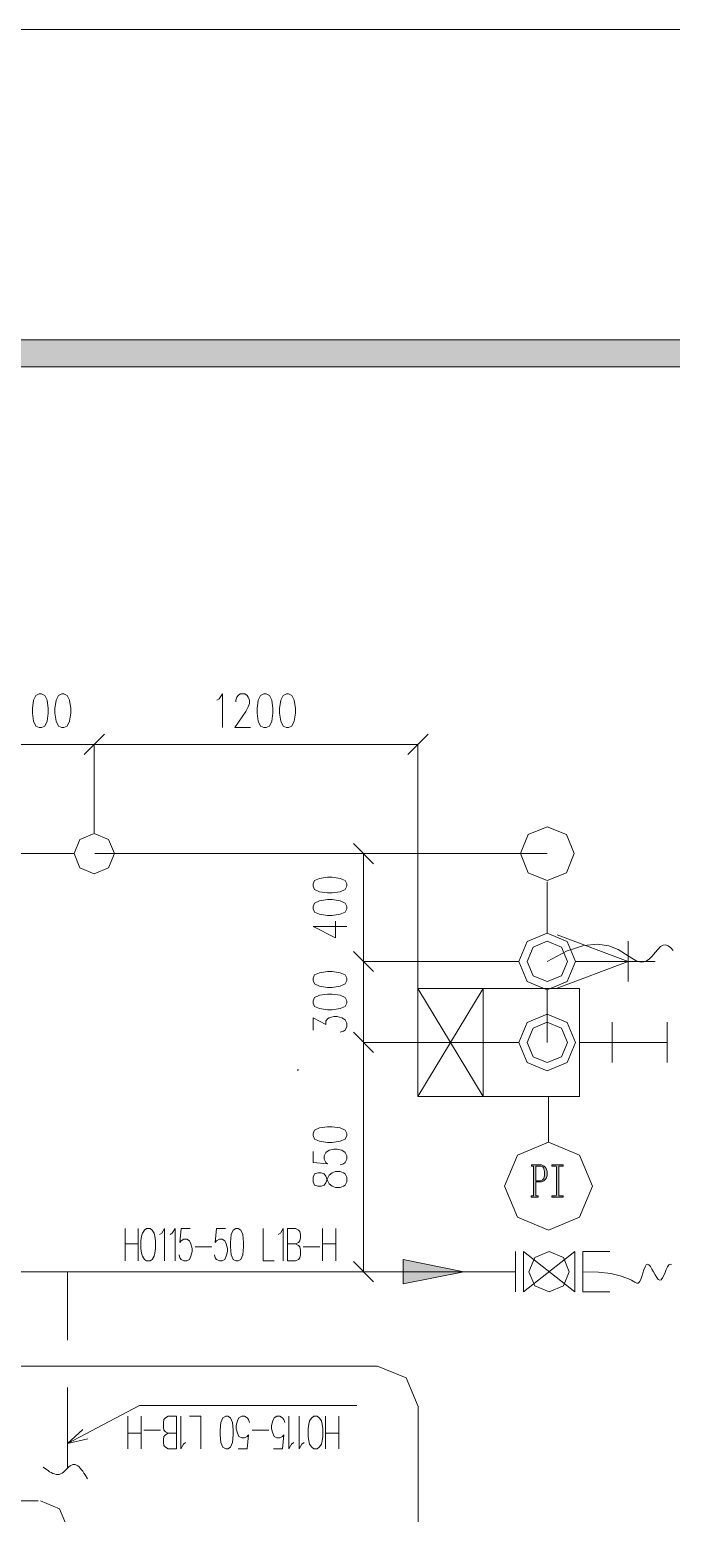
# Model space of a CAD drawing. Header units: millimetres. Extents: x 261 to 114907, y 32 to 1998430.
# Drawn here: x 75148 to 77528, y 1992928 to 1998430 of the extents above; entities that cross this region are included whole.
import ezdxf

# ---------------------------------------------------------------- set-up
doc = ezdxf.new("R2010")
doc.units = ezdxf.units.MM

msp = doc.modelspace()

# ---------------------------------------------------------------- hatches: boundary and pattern name
h = msp.add_hatch(color=0)
h.dxf.hatch_style = 2
h.paths.add_polyline_path([(113756.8, 1997279.2), (113656.8, 1997179.3), (17014.1, 1997179.3), (16914.1, 1997279.2)])
h = msp.add_hatch(color=0)
h.dxf.hatch_style = 2
h.paths.add_polyline_path([(76142.9, 1994569.2), (76143.3, 1994573.1), (76142, 1994573.1)])
h = msp.add_hatch(color=0)
h.paths.add_polyline_path([(77025.4, 1994156.4), (77025.4, 1994110.3), (77025.4, 1994108.5), (77025.8, 1994106.8), (77027.1, 1994105.1), (77028.8, 1994104.7), (77030.1, 1994104.7), (77033.6, 1994104.7), (77033.6, 1994100.3), (77008.6, 1994100.3), (77008.6, 1994104.7), (77012, 1994104.7), (77013.3, 1994104.7), (77015.5, 1994105.1), (77016.3, 1994106.8), (77016.8, 1994108.5), (77016.8, 1994110.3), (77016.8, 1994209.8), (77016.8, 1994211.5), (77016.3, 1994213.7), (77015.5, 1994215), (77013.3, 1994215.4), (77012, 1994215.4), (77009, 1994215.4), (77009, 1994219.7), (77040, 1994219.7), (77046.5, 1994219.7), (77056.4, 1994215.4), (77059.9, 1994211.1), (77063.8, 1994206.8), (77067.2, 1994195.6), (77067.2, 1994189.1), (77067.2, 1994180.9), (77063.3, 1994168.9), (77059.4, 1994164.6), (77055.6, 1994160.2), (77046.5, 1994156.4), (77041.3, 1994156.4)])
h.paths.add_polyline_path([(77038.3, 1994160.2), (77042.2, 1994160.2), (77049.1, 1994163.7), (77052.1, 1994166.7), (77055.1, 1994169.7), (77058.1, 1994180.5), (77058.1, 1994188.3), (77058.1, 1994195.1), (77055.6, 1994205.5), (77053.4, 1994208.9), (77050.8, 1994212.4), (77042.6, 1994215.4), (77037.5, 1994215.4), (77030.1, 1994215.4), (77028.8, 1994215.4), (77027.1, 1994215), (77025.8, 1994213.7), (77025.4, 1994211.5), (77025.4, 1994209.8), (77025.4, 1994160.2)])
h = msp.add_hatch(color=0)
h.dxf.hatch_style = 2
h.paths.add_polyline_path([(77084.9, 1994215.4), (77084.9, 1994219.7), (77126.7, 1994219.7), (77126.7, 1994215.4), (77114.6, 1994215.4), (77112, 1994215), (77110.7, 1994213.7), (77110.3, 1994211.5), (77110.3, 1994209.8), (77110.3, 1994110.3), (77110.3, 1994108.5), (77110.7, 1994106.8), (77112, 1994105.1), (77113.7, 1994104.7), (77126.7, 1994104.7), (77126.7, 1994100.3), (77084.9, 1994100.3), (77084.9, 1994104.7), (77096.9, 1994104.7), (77098.2, 1994104.7), (77100.4, 1994105.1), (77101.2, 1994106.8), (77101.7, 1994108.5), (77101.7, 1994110.3), (77101.7, 1994209.8), (77101.7, 1994211.5), (77101.2, 1994213.7), (77100.4, 1994215), (77098.2, 1994215.4), (77096.9, 1994215.4)])
h = msp.add_hatch(color=0)
h.dxf.hatch_style = 2
h.paths.add_polyline_path([(76758.2, 1993823.7), (76533.3, 1993868.9), (76533.3, 1993778.9)])

# ---------------------------------------------------------------- linework, layer by layer
at = {"color": 0, "lineweight": 0}
for points in [[(114906.9, 1927132.8), (114906.9, 1998429.8), (13963.2, 1998429.8), (13963.2, 1927132.8)], [(113756.8, 1997279.2), (113656.8, 1997179.3), (17014.1, 1997179.3), (16914.1, 1997279.2)], [(75183.2, 1995966.7), (75170.7, 1995960.6), (75162.5, 1995943), (75158.2, 1995912.8), (75158.2, 1995895.1), (75162.5, 1995865.4), (75170.7, 1995847.3), (75183.2, 1995841.7), (75191.8, 1995841.7), (75204.3, 1995847.3), (75212.5, 1995865.4), (75216.8, 1995895.1), (75216.8, 1995912.8), (75212.5, 1995943), (75204.3, 1995960.6), (75191.8, 1995966.7)], [(75266.8, 1995966.7), (75254.3, 1995960.6), (75245.7, 1995943), (75241.8, 1995912.8), (75241.8, 1995895.1), (75245.7, 1995865.4), (75254.3, 1995847.3), (75266.8, 1995841.7), (75275, 1995841.7), (75287.5, 1995847.3), (75295.7, 1995865.4), (75300, 1995895.1), (75300, 1995912.8), (75295.7, 1995943), (75287.5, 1995960.6), (75275, 1995966.7)], [(76017.1, 1995966.7), (76004.6, 1995960.6), (75995.9, 1995943), (75992.1, 1995912.8), (75992.1, 1995895.1), (75995.9, 1995865.4), (76004.6, 1995847.3), (76017.1, 1995841.7), (76025.2, 1995841.7), (76037.7, 1995847.3), (76045.9, 1995865.4), (76050.2, 1995895.1), (76050.2, 1995912.8), (76045.9, 1995943), (76037.7, 1995960.6), (76025.2, 1995966.7)], [(76100.2, 1995966.7), (76087.7, 1995960.6), (76079.5, 1995943), (76075.2, 1995912.8), (76075.2, 1995895.1), (76079.5, 1995865.4), (76087.7, 1995847.3), (76100.2, 1995841.7), (76108.4, 1995841.7), (76120.9, 1995847.3), (76129.5, 1995865.4), (76133.4, 1995895.1), (76133.4, 1995912.8), (76129.5, 1995943), (76120.9, 1995960.6), (76108.4, 1995966.7)], [(76968.1, 1995374.1), (76997.4, 1995444.8), (77068.1, 1995474.1), (77138.7, 1995444.8), (77168, 1995374.1), (77138.7, 1995303.5), (77068.1, 1995274.2), (76997.4, 1995303.5)], [(75312.5, 1995374.1), (75334.5, 1995427.1), (75387.5, 1995449.1), (75440.5, 1995427.1), (75462.5, 1995374.1), (75440.5, 1995321.1), (75387.5, 1995299.2), (75334.5, 1995321.1)], [(76198.9, 1995253.5), (76204.9, 1995241), (76222.6, 1995232.4), (76252.3, 1995228.5), (76270.4, 1995228.5), (76300.2, 1995232.4), (76317.8, 1995241), (76323.9, 1995253.5), (76323.9, 1995261.7), (76317.8, 1995274.2), (76300.2, 1995282.4), (76270.4, 1995286.7), (76252.3, 1995286.7), (76222.6, 1995282.4), (76204.9, 1995274.2), (76198.9, 1995261.7)], [(76198.9, 1995169.9), (76204.9, 1995157.4), (76222.6, 1995149.2), (76252.3, 1995144.9), (76270.4, 1995144.9), (76300.2, 1995149.2), (76317.8, 1995157.4), (76323.9, 1995169.9), (76323.9, 1995178.5), (76317.8, 1995191), (76300.2, 1995199.2), (76270.4, 1995203.5), (76252.3, 1995203.5), (76222.6, 1995199.2), (76204.9, 1995191), (76198.9, 1995178.5)], [(76962.9, 1994974.2), (76993.5, 1995048.4), (77068.1, 1995079), (77142.2, 1995048.4), (77172.8, 1994974.2), (77142.2, 1994899.7), (77068.1, 1994869.1), (76993.5, 1994899.7)], [(76993.1, 1994974.2), (77015.1, 1995027.3), (77068.1, 1995049.2), (77121.1, 1995027.3), (77143, 1994974.2), (77121.1, 1994921.2), (77068.1, 1994899.3), (77015.1, 1994921.2)], [(76198.9, 1994903.1), (76204.9, 1994890.7), (76222.6, 1994882.5), (76252.3, 1994878.2), (76270.4, 1994878.2), (76300.2, 1994882.5), (76317.8, 1994890.7), (76323.9, 1994903.1), (76323.9, 1994911.8), (76317.8, 1994924.3), (76300.2, 1994932.4), (76270.4, 1994936.8), (76252.3, 1994936.8), (76222.6, 1994932.4), (76204.9, 1994924.3), (76198.9, 1994911.8)], [(76198.9, 1994820), (76204.9, 1994807.5), (76222.6, 1994799.3), (76252.3, 1994795), (76270.4, 1994795), (76300.2, 1994799.3), (76317.8, 1994807.5), (76323.9, 1994820), (76323.9, 1994828.2), (76317.8, 1994840.7), (76300.2, 1994849.3), (76270.4, 1994853.2), (76252.3, 1994853.2), (76222.6, 1994849.3), (76204.9, 1994840.7), (76198.9, 1994828.2)], [(76962.9, 1994673.9), (76993.5, 1994748.4), (77068.1, 1994779), (77142.2, 1994748.4), (77172.8, 1994673.9), (77142.2, 1994599.8), (77068.1, 1994569.2), (76993.5, 1994599.8)], [(76962.9, 1994673.9), (76993.5, 1994748.4), (77068.1, 1994779), (77142.2, 1994748.4), (77172.8, 1994673.9), (77142.2, 1994599.8), (77068.1, 1994569.2), (76993.5, 1994599.8)], [(76962.9, 1994673.9), (76993.5, 1994748.4), (77068.1, 1994779), (77142.2, 1994748.4), (77172.8, 1994673.9), (77142.2, 1994599.8), (77068.1, 1994569.2), (76993.5, 1994599.8)], [(76962.9, 1994673.9), (76993.5, 1994748.4), (77068.1, 1994779), (77142.2, 1994748.4), (77172.8, 1994673.9), (77142.2, 1994599.8), (77068.1, 1994569.2), (76993.5, 1994599.8)], [(76993.1, 1994673.9), (77015.1, 1994726.9), (77068.1, 1994748.9), (77121.1, 1994726.9), (77143, 1994673.9), (77121.1, 1994620.9), (77068.1, 1994598.9), (77015.1, 1994620.9)], [(76993.1, 1994673.9), (77015.1, 1994726.9), (77068.1, 1994748.9), (77121.1, 1994726.9), (77143, 1994673.9), (77121.1, 1994620.9), (77068.1, 1994598.9), (77015.1, 1994620.9)], [(76993.1, 1994673.9), (77015.1, 1994726.9), (77068.1, 1994748.9), (77121.1, 1994726.9), (77143, 1994673.9), (77121.1, 1994620.9), (77068.1, 1994598.9), (77015.1, 1994620.9)], [(76993.1, 1994673.9), (77015.1, 1994726.9), (77068.1, 1994748.9), (77121.1, 1994726.9), (77143, 1994673.9), (77121.1, 1994620.9), (77068.1, 1994598.9), (77015.1, 1994620.9)], [(76142.9, 1994569.2), (76143.3, 1994573.1), (76142, 1994573.1)], [(76198.9, 1994328.3), (76204.9, 1994315.8), (76222.6, 1994307.2), (76252.3, 1994303.3), (76270.4, 1994303.3), (76300.2, 1994307.2), (76317.8, 1994315.8), (76323.9, 1994328.3), (76323.9, 1994336.5), (76317.8, 1994349), (76300.2, 1994357.2), (76270.4, 1994361.5), (76252.3, 1994361.5), (76222.6, 1994357.2), (76204.9, 1994349), (76198.9, 1994336.5)], [(76909.5, 1994140.9), (76957.3, 1994256.3), (77072.4, 1994303.7), (77187.4, 1994256.3), (77235.3, 1994140.9), (77187.4, 1994025.8), (77072.4, 1993978), (76957.3, 1994025.8)], [(77025.4, 1994156.4), (77025.4, 1994110.3), (77025.4, 1994108.5), (77025.8, 1994106.8), (77027.1, 1994105.1), (77028.8, 1994104.7), (77030.1, 1994104.7), (77033.6, 1994104.7), (77033.6, 1994100.3), (77008.6, 1994100.3), (77008.6, 1994104.7), (77012, 1994104.7), (77013.3, 1994104.7), (77015.5, 1994105.1), (77016.3, 1994106.8), (77016.8, 1994108.5), (77016.8, 1994110.3), (77016.8, 1994209.8), (77016.8, 1994211.5), (77016.3, 1994213.7), (77015.5, 1994215), (77013.3, 1994215.4), (77012, 1994215.4), (77009, 1994215.4), (77009, 1994219.7), (77040, 1994219.7), (77046.5, 1994219.7), (77056.4, 1994215.4), (77059.9, 1994211.1), (77063.8, 1994206.8), (77067.2, 1994195.6), (77067.2, 1994189.1), (77067.2, 1994180.9), (77063.3, 1994168.9), (77059.4, 1994164.6), (77055.6, 1994160.2), (77046.5, 1994156.4), (77041.3, 1994156.4)], [(77038.3, 1994160.2), (77042.2, 1994160.2), (77049.1, 1994163.7), (77052.1, 1994166.7), (77055.1, 1994169.7), (77058.1, 1994180.5), (77058.1, 1994188.3), (77058.1, 1994195.1), (77055.6, 1994205.5), (77053.4, 1994208.9), (77050.8, 1994212.4), (77042.6, 1994215.4), (77037.5, 1994215.4), (77030.1, 1994215.4), (77028.8, 1994215.4), (77027.1, 1994215), (77025.8, 1994213.7), (77025.4, 1994211.5), (77025.4, 1994209.8), (77025.4, 1994160.2)], [(77084.9, 1994215.4), (77084.9, 1994219.7), (77126.7, 1994219.7), (77126.7, 1994215.4), (77114.6, 1994215.4), (77112, 1994215), (77110.7, 1994213.7), (77110.3, 1994211.5), (77110.3, 1994209.8), (77110.3, 1994110.3), (77110.3, 1994108.5), (77110.7, 1994106.8), (77112, 1994105.1), (77113.7, 1994104.7), (77126.7, 1994104.7), (77126.7, 1994100.3), (77084.9, 1994100.3), (77084.9, 1994104.7), (77096.9, 1994104.7), (77098.2, 1994104.7), (77100.4, 1994105.1), (77101.2, 1994106.8), (77101.7, 1994108.5), (77101.7, 1994110.3), (77101.7, 1994209.8), (77101.7, 1994211.5), (77101.2, 1994213.7), (77100.4, 1994215), (77098.2, 1994215.4), (77096.9, 1994215.4)], [(76198.9, 1994157.2), (76204.9, 1994144.7), (76216.6, 1994140.4), (76228.6, 1994140.4), (76240.7, 1994144.7), (76246.7, 1994152.9), (76252.3, 1994169.7), (76258.4, 1994182.2), (76270.4, 1994190.4), (76282.1, 1994194.7), (76300.2, 1994194.7), (76312.2, 1994190.4), (76317.8, 1994186.5), (76323.9, 1994174), (76323.9, 1994157.2), (76317.8, 1994144.7), (76312.2, 1994140.4), (76300.2, 1994136.5), (76282.1, 1994136.5), (76270.4, 1994140.4), (76258.4, 1994149), (76252.3, 1994161.5), (76246.7, 1994177.9), (76240.7, 1994186.5), (76228.6, 1994190.4), (76216.6, 1994190.4), (76204.9, 1994186.5), (76198.9, 1994174)], [(75560.7, 1993909.5), (75560.7, 1993938.3), (75563.3, 1993955.1), (75565.9, 1993966.8), (75573.6, 1993978), (75581.4, 1993984), (75594.3, 1993984), (75602.1, 1993978), (75609.8, 1993966.8), (75612.4, 1993955.1), (75615, 1993938.3), (75615, 1993909.5), (75612.4, 1993892.6), (75609.8, 1993881), (75602.1, 1993869.4), (75594.3, 1993863.8), (75581.4, 1993863.8), (75573.6, 1993869.4), (75565.9, 1993881), (75563.3, 1993892.6)], [(75892.5, 1993915.5), (75892.5, 1993932.3), (75895.1, 1993961.2), (75902.9, 1993978), (75913.2, 1993984), (75921, 1993984), (75931.3, 1993978), (75939.1, 1993961.2), (75941.6, 1993932.3), (75941.6, 1993915.5), (75939.1, 1993886.6), (75931.3, 1993869.4), (75921, 1993863.8), (75913.2, 1993863.8), (75902.9, 1993869.4), (75895.1, 1993886.6)], [(76999.5, 1993823.7), (77021.5, 1993876.7), (77074.5, 1993898.7), (77127.5, 1993876.7), (77149.5, 1993823.7), (77127.5, 1993770.7), (77074.5, 1993748.7), (77021.5, 1993770.7)], [(76758.2, 1993823.7), (76533.3, 1993868.9), (76533.3, 1993778.9)], [(75903.3, 1993235.9), (75903.3, 1993218.7), (75900.7, 1993190.3), (75892.9, 1993173), (75883, 1993167.4), (75875.3, 1993167.4), (75864.9, 1993173), (75857.2, 1993190.3), (75854.6, 1993218.7), (75854.6, 1993235.9), (75857.2, 1993264.4), (75864.9, 1993281.6), (75875.3, 1993287.6), (75883, 1993287.6), (75892.9, 1993281.6), (75900.7, 1993264.4)], [(76235.1, 1993241.5), (76235.1, 1993213.1), (76232.5, 1993195.9), (76229.9, 1993184.6), (76222.2, 1993173), (76214.8, 1993167.4), (76201.9, 1993167.4), (76194.2, 1993173), (76186.4, 1993184.6), (76183.8, 1993195.9), (76181.2, 1993213.1), (76181.2, 1993241.5), (76183.8, 1993258.8), (76186.4, 1993270.4), (76194.2, 1993281.6), (76201.9, 1993287.6), (76214.8, 1993287.6), (76222.2, 1993281.6), (76229.9, 1993270.4), (76232.5, 1993258.8)]]:
    msp.add_lwpolyline(points, close=True, dxfattribs=at)
for points in [[(75841.7, 1995943), (75850.3, 1995948.6), (75862.8, 1995966.7), (75862.8, 1995841.7)], [(75912.8, 1995936.9), (75912.8, 1995943), (75916.6, 1995954.6), (75921, 1995960.6), (75929.1, 1995966.7), (75946, 1995966.7), (75954.6, 1995960.6), (75958.4, 1995954.6), (75962.8, 1995943), (75962.8, 1995930.9), (75958.4, 1995918.8), (75950.3, 1995901.2), (75908.5, 1995841.7), (75967.1, 1995841.7)], [(75350, 1995741.7), (75425, 1995816.7)], [(75425, 1995816.7), (75350, 1995741.7)], [(76550.5, 1995741.7), (76625.5, 1995816.7)], [(75387.5, 1995779.2), (74987.6, 1995779.2)], [(75387.5, 1995480.6), (75387.5, 1995780.1)], [(75387.5, 1995450.8), (75387.5, 1995780.1)], [(76588, 1995779.2), (75387.5, 1995779.2)], [(76588, 1994840.7), (76588, 1995780.1)], [(73837, 1995374.1), (75312.5, 1995374.1)], [(75389.2, 1995374.1), (77068.1, 1995374.1)], [(76423.8, 1995336.7), (76348.9, 1995411.6)], [(76488.9, 1995374.1), (76385.5, 1995374.1)], [(76386.3, 1995374.1), (76386.3, 1994974.2)], [(77068.1, 1995079), (77068.1, 1995269)], [(76198.9, 1995103.5), (76282.1, 1995061.7), (76282.1, 1995124.2)], [(76198.9, 1995103.5), (76323.9, 1995103.5)], [(77068.1, 1994974.2), (77141.7, 1995013.5), (77203.4, 1995033.3), (77254.6, 1995038), (77296.4, 1995032), (77330.5, 1995018.6), (77358.5, 1995001.8), (77381.3, 1994985.9), (77400.3, 1994974.7), (77417.1, 1994971.2), (77432.2, 1994974.2), (77445.5, 1994982.9), (77457.2, 1994994.1), (77468, 1995007), (77478.3, 1995019.1), (77487.8, 1995029.4), (77497.3, 1995035), (77506.7, 1995035.4), (77516.2, 1995031.6), (77525.7, 1995024.2), (77535.2, 1995014.8)], [(77368, 1994974.2), (77104.7, 1995072.5)], [(77368, 1994899.3), (77368, 1995049.2)], [(76423.8, 1994936.8), (76348.9, 1995011.7)], [(76348.9, 1995011.7), (76423.8, 1994936.8)], [(76961.2, 1994974.2), (76385.5, 1994974.2)], [(76961.2, 1994974.2), (76385.5, 1994974.2)], [(76386.3, 1994974.2), (76386.3, 1994673.9)], [(77368, 1994974.2), (77104.7, 1994875.6)], [(77172.8, 1994974.2), (77468, 1994974.2)], [(76588, 1994874.3), (77187.9, 1994874.3)], [(76588, 1994874.3), (77187.9, 1994874.3)], [(76829.8, 1994874.3), (76588, 1994474)], [(76829.8, 1994474), (76588, 1994874.3)], [(76829.8, 1994874.3), (76588, 1994474)], [(76829.8, 1994474), (76588, 1994874.3)], [(76588, 1994474), (76588, 1994874.3)], [(76588, 1994474), (76588, 1994874.3)], [(76588, 1994874.3), (77187.9, 1994874.3)], [(76588, 1994874.3), (77187.9, 1994874.3)], [(76829.8, 1994474), (76588, 1994874.3)], [(76829.8, 1994874.3), (76588, 1994474)], [(76829.8, 1994474), (76588, 1994874.3)], [(76829.8, 1994874.3), (76588, 1994474)], [(76588, 1994874.3), (76588, 1994474)], [(76588, 1994874.3), (76588, 1994474)], [(76829.8, 1994474), (76829.8, 1994874.3)], [(76829.8, 1994474), (76829.8, 1994874.3)], [(76829.8, 1994874.3), (76829.8, 1994474)], [(76829.8, 1994874.3), (76829.8, 1994474)], [(77068.1, 1994673.9), (77068.1, 1994869.1)], [(77187.9, 1994874.3), (77187.9, 1994474)], [(77187.9, 1994874.3), (77187.9, 1994479.1)], [(77187.9, 1994474), (77187.9, 1994874.3)], [(77187.9, 1994474), (77187.9, 1994869.1)], [(76198.9, 1994720), (76198.9, 1994765.7), (76246.7, 1994740.7), (76246.7, 1994753.2), (76252.3, 1994761.4), (76258.4, 1994765.7), (76276.5, 1994770), (76288.1, 1994770), (76306.2, 1994765.7), (76317.8, 1994757.5), (76323.9, 1994745), (76323.9, 1994732.5), (76317.8, 1994720), (76312.2, 1994715.7), (76300.2, 1994711.4)], [(76348.9, 1994711.4), (76423.8, 1994636.4)], [(76423.8, 1994636.4), (76348.9, 1994711.4)], [(77308.1, 1994598.9), (77308.1, 1994748.9)], [(77513.2, 1994598.9), (77513.2, 1994748.9)], [(76961.2, 1994673.9), (76385.5, 1994673.9)], [(76469.5, 1994673.9), (76385.5, 1994673.9)], [(76386.3, 1994673.9), (76386.3, 1993823.7)], [(77187.9, 1994673.9), (77308.1, 1994673.9)], [(77308.1, 1994673.9), (77513.2, 1994673.9)], [(76588, 1994474), (77187.9, 1994474)], [(76588, 1994474), (77187.9, 1994474)], [(76588, 1994474), (77187.9, 1994474)], [(76588, 1994474), (77187.9, 1994474)], [(77072.4, 1994474), (77072.4, 1994303.7)], [(76198.9, 1994269.7), (76198.9, 1994228.3), (76252.3, 1994224), (76246.7, 1994228.3), (76240.7, 1994240.8), (76240.7, 1994253.3), (76246.7, 1994265.8), (76258.4, 1994274), (76276.5, 1994278.3), (76288.1, 1994278.3), (76306.2, 1994274), (76317.8, 1994265.8), (76323.9, 1994253.3), (76323.9, 1994240.8), (76317.8, 1994228.3), (76312.2, 1994224), (76300.2, 1994219.7)], [(75501.7, 1993863.8), (75501.7, 1993984)], [(75550.4, 1993984), (75550.4, 1993863.8)], [(75630.1, 1993961.2), (75637.8, 1993966.8), (75648.2, 1993984), (75648.2, 1993863.8)], [(75668.9, 1993961.2), (75676.6, 1993966.8), (75687, 1993984), (75687, 1993863.8)], [(75743.4, 1993984), (75709.8, 1993984), (75705.1, 1993932.3), (75709.8, 1993938.3), (75720.1, 1993943.9), (75730.5, 1993943.9), (75740.8, 1993938.3), (75746, 1993926.7), (75751.2, 1993909.5), (75751.2, 1993898.2), (75746, 1993881), (75740.8, 1993869.4), (75730.5, 1993863.8), (75720.1, 1993863.8), (75709.8, 1993869.4), (75705.1, 1993875.4), (75702.5, 1993886.6)], [(75874.4, 1993984), (75841.2, 1993984), (75836.1, 1993932.3), (75841.2, 1993938.3), (75851.6, 1993943.9), (75861.9, 1993943.9), (75872.3, 1993938.3), (75877, 1993926.7), (75882.2, 1993909.5), (75882.2, 1993898.2), (75877, 1993881), (75872.3, 1993869.4), (75861.9, 1993863.8), (75851.6, 1993863.8), (75841.2, 1993869.4), (75836.1, 1993875.4), (75833.5, 1993886.6)], [(76013.6, 1993984), (76013.6, 1993863.8), (76054.5, 1993863.8)], [(76070.1, 1993961.2), (76077.8, 1993966.8), (76088.2, 1993984), (76088.2, 1993863.8)], [(76103.7, 1993863.8), (76103.7, 1993984), (76134.3, 1993984), (76144.6, 1993978), (76149.8, 1993972.4), (76152.4, 1993961.2), (76152.4, 1993949.5), (76149.8, 1993938.3), (76144.6, 1993932.3), (76134.3, 1993926.7), (76103.7, 1993926.7)], [(76234.7, 1993863.8), (76234.7, 1993984)], [(76283.8, 1993984), (76283.8, 1993863.8)], [(75501.7, 1993926.7), (75550.4, 1993926.7)], [(75761.5, 1993915.5), (75823.1, 1993915.5)], [(76134.3, 1993926.7), (76144.6, 1993921.1), (76149.8, 1993915.5), (76152.4, 1993903.8), (76152.4, 1993886.6), (76149.8, 1993875.4), (76144.6, 1993869.4), (76134.3, 1993863.8), (76103.7, 1993863.8)], [(76162.7, 1993915.5), (76224.3, 1993915.5)], [(76234.7, 1993926.7), (76283.8, 1993926.7)], [(76949.6, 1993898.7), (76949.6, 1993748.7)], [(76979.7, 1993898.7), (76979.7, 1993748.7)], [(76979.7, 1993748.7), (77169.8, 1993898.7)], [(77169.8, 1993748.7), (76979.7, 1993898.7)], [(77169.8, 1993898.7), (77169.8, 1993748.7)], [(77169.8, 1993898.7), (77169.8, 1993748.7)], [(77199.5, 1993898.7), (77199.5, 1993748.7)], [(77199.5, 1993898.7), (77299.5, 1993898.7)], [(77199.5, 1993898.7), (77199.5, 1993748.7)], [(76949.6, 1993823.7), (74289.1, 1993823.7)], [(75287.9, 1993569.5), (75287.9, 1993823.7)], [(76348.9, 1993861.2), (76423.8, 1993786.2)], [(76469.5, 1993823.7), (76385.5, 1993823.7)], [(77199.5, 1993823.7), (77258.1, 1993821.5), (77303.8, 1993816.4), (77337.8, 1993808.6), (77362.8, 1993800), (77380.5, 1993791.8), (77392.1, 1993784.9), (77399.9, 1993781), (77405, 1993781), (77409.8, 1993786.2), (77414.5, 1993794.8), (77418.4, 1993806), (77422.7, 1993818.5), (77426.6, 1993830.6), (77430.9, 1993841.4), (77435.2, 1993848.7), (77439.9, 1993851.7), (77445.1, 1993849.6), (77450.7, 1993843.1), (77456.3, 1993833.6), (77462.3, 1993822.8), (77468, 1993811.6), (77474, 1993801.7), (77479.6, 1993794.8), (77485.2, 1993791.8), (77490.4, 1993794), (77495.5, 1993800.4), (77500.3, 1993809.9), (77505, 1993820.7), (77509.3, 1993831.5), (77514.1, 1993841.4), (77518.8, 1993848.7), (77523.5, 1993852.1), (77528.3, 1993850.8)], [(77199.5, 1993748.7), (77299.5, 1993748.7)], [(74262.4, 1993473.8), (76438.1, 1993473.8)], [(76588.4, 1993323.8), (76544.5, 1993429.8), (76438.1, 1993473.8)], [(75287.9, 1993094.6), (75287.9, 1993394.1)], [(75354.3, 1993221.3), (75555.1, 1993327.3)], [(75555.1, 1993327.3), (76361.8, 1993327.3)], [(75512.4, 1993167.4), (75512.4, 1993287.6)], [(75561.6, 1993287.6), (75561.6, 1993167.4)], [(75692.6, 1993287.6), (75692.6, 1993167.4), (75661.5, 1993167.4), (75651.2, 1993173), (75646, 1993179), (75643.9, 1993190.3), (75643.9, 1993201.9), (75646, 1993213.1), (75651.2, 1993218.7), (75661.5, 1993224.7), (75692.6, 1993224.7)], [(75661.5, 1993224.7), (75651.2, 1993230.3), (75646, 1993235.9), (75643.9, 1993247.6), (75643.9, 1993264.4), (75646, 1993276), (75651.2, 1993281.6), (75661.5, 1993287.6), (75692.6, 1993287.6)], [(75726.2, 1993190.3), (75718.4, 1993184.6), (75708.1, 1993167.4), (75708.1, 1993287.6)], [(75782.6, 1993167.4), (75782.6, 1993287.6), (75741.3, 1993287.6)], [(75921.4, 1993167.4), (75955, 1993167.4), (75960.2, 1993218.7), (75955, 1993213.1), (75944.7, 1993207.5), (75934.3, 1993207.5), (75924, 1993213.1), (75918.8, 1993224.7), (75913.6, 1993241.5), (75913.6, 1993253.2), (75918.8, 1993270.4), (75924, 1993281.6), (75934.3, 1993287.6), (75944.7, 1993287.6), (75955, 1993281.6), (75960.2, 1993276), (75962.8, 1993264.4)], [(76052.8, 1993167.4), (76086, 1993167.4), (76091.2, 1993218.7), (76086, 1993213.1), (76075.7, 1993207.5), (76065.3, 1993207.5), (76055, 1993213.1), (76050.2, 1993224.7), (76045.1, 1993241.5), (76045.1, 1993253.2), (76050.2, 1993270.4), (76055, 1993281.6), (76065.3, 1993287.6), (76075.7, 1993287.6), (76086, 1993281.6), (76091.2, 1993276), (76093.8, 1993264.4)], [(76127.4, 1993190.3), (76119.6, 1993184.6), (76109.3, 1993167.4), (76109.3, 1993287.6)], [(76165.7, 1993190.3), (76158, 1993184.6), (76147.6, 1993167.4), (76147.6, 1993287.6)], [(76245.4, 1993167.4), (76245.4, 1993287.6)], [(76294.6, 1993287.6), (76294.6, 1993167.4)], [(76588.4, 1981646), (76588.4, 1993323.8)], [(75288.4, 1993186.4), (75345.3, 1993238.9)], [(75288.4, 1993186.4), (75354.3, 1993221.3)], [(75561.6, 1993224.7), (75512.4, 1993224.7)], [(75633.5, 1993235.9), (75571.5, 1993235.9)], [(76034.7, 1993235.9), (75972.7, 1993235.9)], [(76294.6, 1993224.7), (76245.4, 1993224.7)], [(75363.8, 1993203.6), (75288.4, 1993186.4)], [(75197.9, 1993099.3), (75209.9, 1993090.3), (75216, 1993086), (75222, 1993082.1), (75228, 1993078.6), (75234.1, 1993075.6), (75240.1, 1993073.5), (75245.7, 1993072.2), (75251.3, 1993071.7), (75257.3, 1993072.2), (75259.9, 1993073), (75262.5, 1993073.9), (75268.1, 1993076.9), (75273.3, 1993080.8), (75278.5, 1993085.5), (75288.8, 1993095), (75293.5, 1993099.8), (75298.3, 1993103.6), (75303.5, 1993106.7), (75305.6, 1993107.9), (75308.2, 1993108.8), (75310.3, 1993109.2), (75312.5, 1993109.2), (75315.1, 1993109.2), (75317.2, 1993108.8), (75322, 1993106.7), (75326.7, 1993103.6), (75331, 1993099.8), (75335.8, 1993095), (75340.1, 1993089.4), (75344.8, 1993083.4), (75349.1, 1993076.9), (75353.9, 1993070), (75362.5, 1993055.4)], [(75178.9, 1992973.5), (70185.9, 1992973.5)], [(75287.9, 1992873.5), (75258.6, 1992944.2), (75188, 1992973.5)]]:
    msp.add_lwpolyline(points, dxfattribs=at)

doc.saveas('drawing.dxf')
